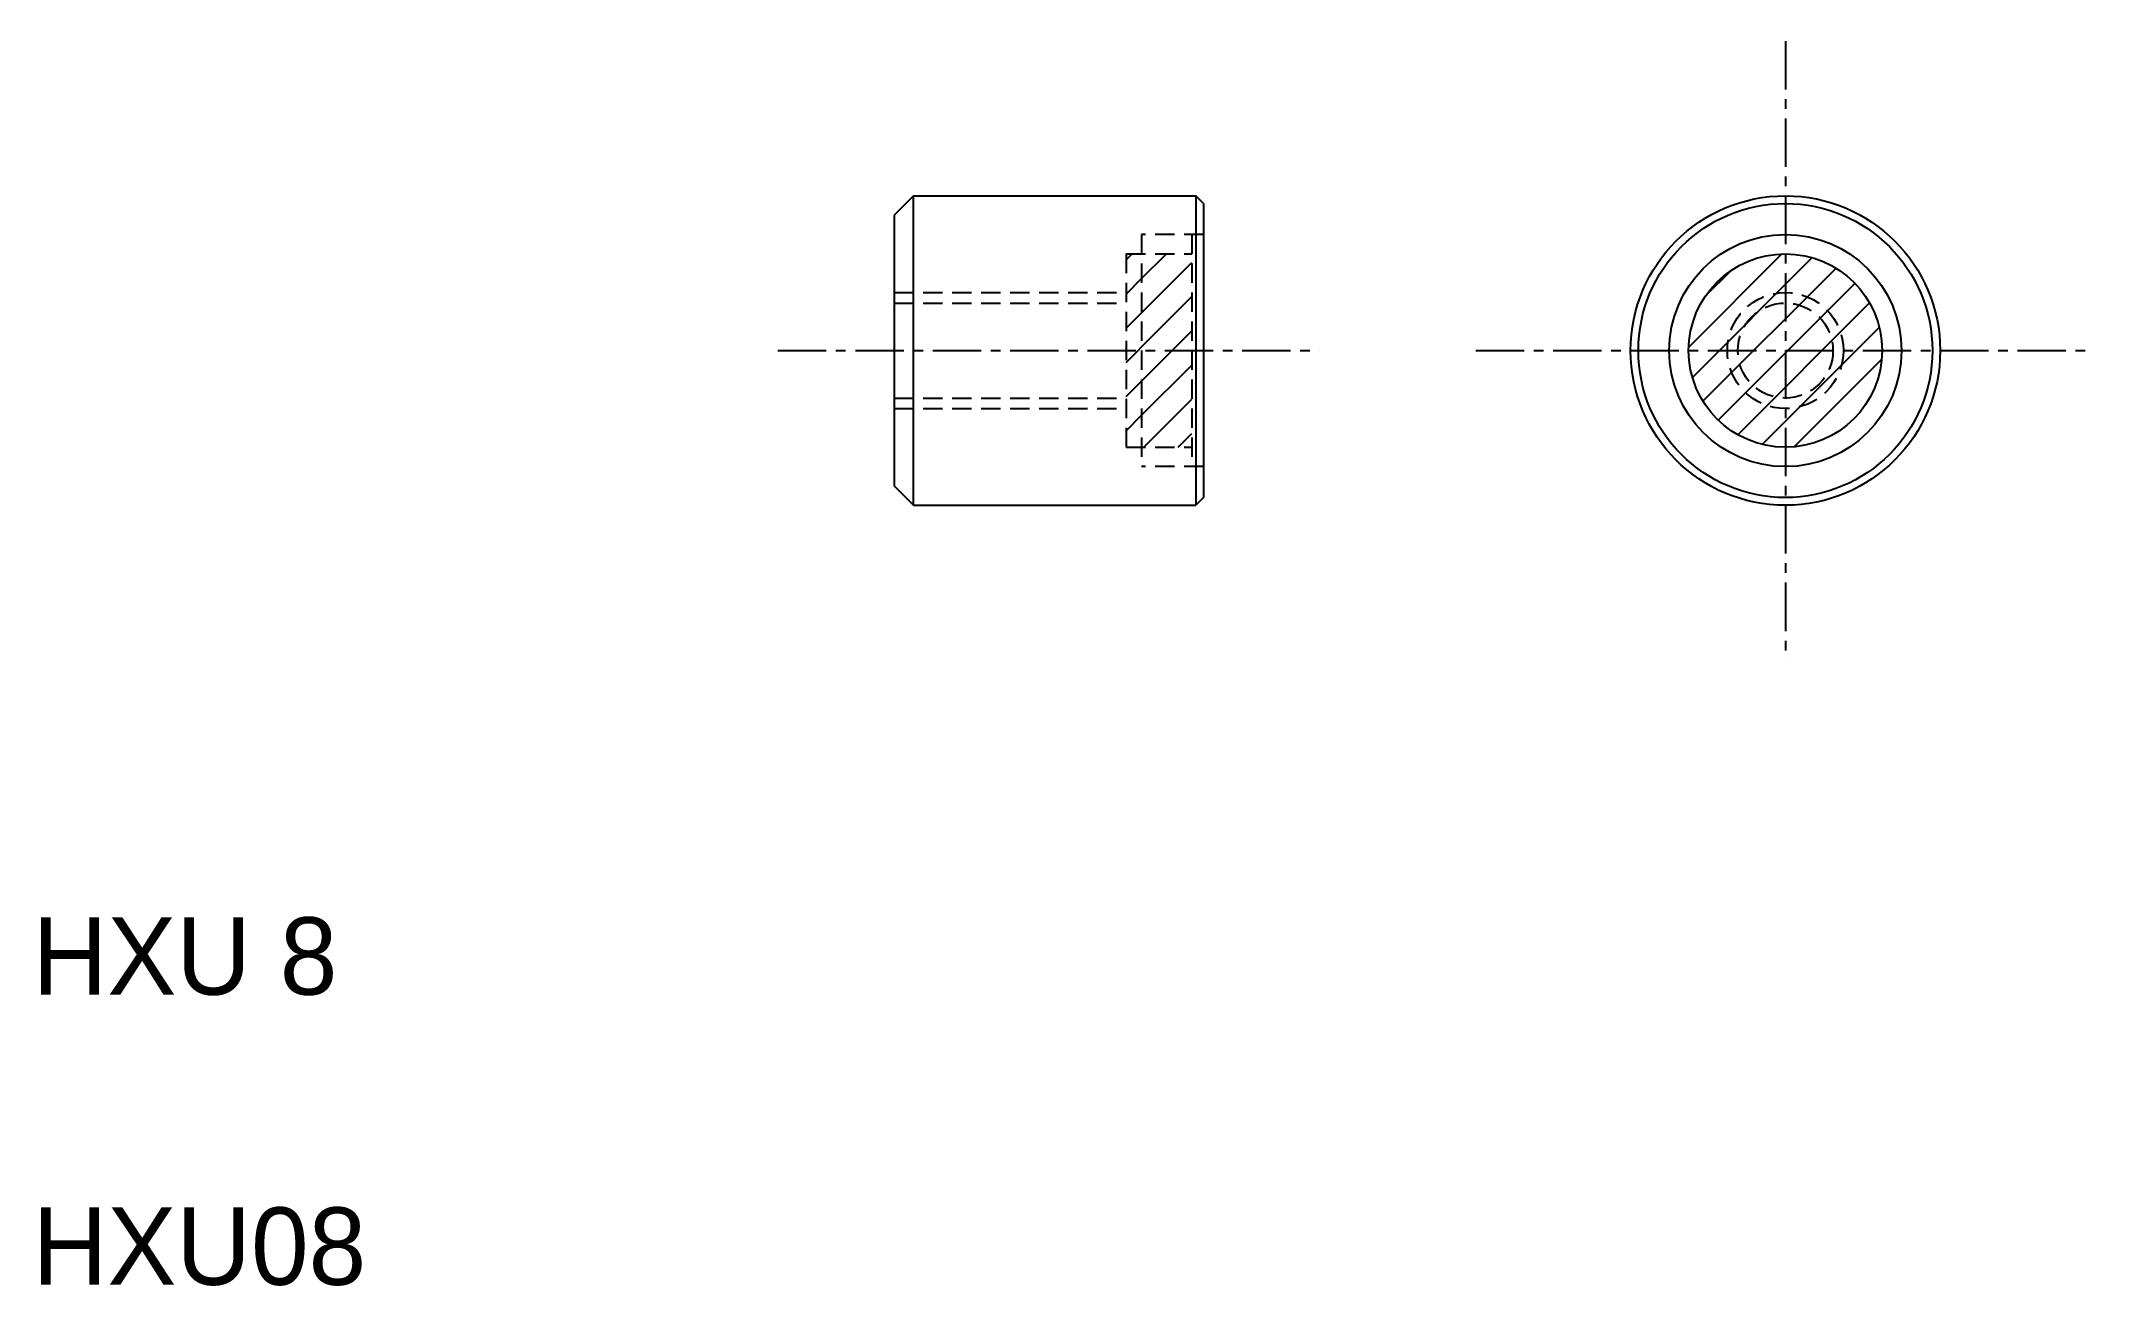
# Model space of a CAD drawing. Extents: x 5.2 to 58.3, y 5 to 37.2.
import ezdxf

# ---------------------------------------------------------------- set-up
doc = ezdxf.new("R2010")
doc.units = 0
doc.linetypes.add('CENTER', pattern=[2, 1.25, -0.25, 0.25, -0.25])
doc.linetypes.add('DASHED', pattern=[0.75, 0.5, -0.25])
doc.layers.get('0').update_dxf_attribs({"linetype": 'CONTINUOUS'})
doc.layers.add('CENTER', color=1, linetype='CENTER')

# ---------------------------------------------------------------- blocks, each defined once
blk = doc.blocks.new('*X12')
at = {"color": 0, "linetype": 'CONTINUOUS'}
for p, q in [((33.264, 31.496), (33.419, 31.651)), ((33.664, 31.012), (34.303, 31.651)), ((33.664, 30.128), (34.964, 31.428)), ((33.264, 30.612), (33.664, 31.012)), ((33.664, 29.244), (34.964, 30.544)), ((33.264, 29.728), (33.664, 30.128)), ((33.57, 29.151), (33.664, 29.244)), ((34.454, 29.151), (34.964, 29.661)), ((33.264, 28.844), (33.57, 29.151)), ((33.664, 28.361), (34.454, 29.151)), ((33.664, 27.477), (34.964, 28.777)), ((33.264, 27.961), (33.664, 28.361)), ((33.722, 26.651), (34.964, 27.893)), ((33.264, 27.077), (33.664, 27.477)), ((34.606, 26.651), (34.964, 27.009))]:
    blk.add_line(p, q, dxfattribs=at)
blk = doc.blocks.new('*X13')
at = {"color": 0, "linetype": 'CONTINUOUS'}
for p, q in [((47.803, 29.241), (50.211, 31.649)), ((47.9, 28.455), (50.997, 31.552)), ((48.171, 27.842), (51.61, 31.281)), ((48.232, 30.555), (48.897, 31.22)), ((48.565, 27.352), (52.1, 30.887)), ((49.071, 26.974), (52.478, 30.381)), ((49.704, 26.723), (52.729, 29.748)), ((50.526, 26.661), (52.791, 28.926))]:
    blk.add_line(p, q, dxfattribs=at)

msp = doc.modelspace()

# ---------------------------------------------------------------- linework, layer by layer
at = {"color": 7, "linetype": 'CONTINUOUS'}
for p, q in [((27.764, 33.151), (27.264, 32.651)), ((27.764, 25.151), (27.764, 33.151)), ((27.764, 33.151), (35.064, 33.151)), ((35.264, 32.951), (35.064, 33.151)), ((35.064, 33.151), (35.064, 25.151)), ((35.264, 32.951), (35.264, 25.351)), ((27.264, 32.651), (27.264, 25.651)), ((27.264, 25.651), (27.764, 25.151)), ((27.764, 25.151), (35.064, 25.151)), ((35.264, 25.351), (35.064, 25.151))]:
    msp.add_line(p, q, dxfattribs=at)
at = {"color": 3, "linetype": 'DASHED'}
for p, q in [((33.664, 32.151), (33.664, 26.151)), ((35.264, 32.151), (33.664, 32.151)), ((34.964, 32.151), (34.964, 26.151)), ((33.264, 31.651), (33.264, 26.651)), ((33.264, 31.651), (34.964, 31.651)), ((27.264, 30.651), (33.264, 30.651)), ((27.264, 30.38), (33.264, 30.38)), ((27.264, 27.921), (33.264, 27.921)), ((27.264, 27.651), (33.264, 27.651)), ((33.264, 26.651), (34.964, 26.651)), ((35.264, 26.151), (33.664, 26.151))]:
    msp.add_line(p, q, dxfattribs=at)
at = {"color": 7, "linetype": 'CONTINUOUS'}
for radius in [4, 3.8, 3, 2.5]:
    msp.add_circle((50.301, 29.151), radius, dxfattribs=at)
at = {"color": 3, "linetype": 'DASHED'}
for radius in [1.5, 1.23]:
    msp.add_circle((50.301, 29.151), radius, dxfattribs=at)
at = {"layer": 'CENTER', "color": 1, "linetype": 'CENTER'}
for p, q in [((50.301, 37.151), (50.301, 21.151)), ((24.264, 29.151), (38.264, 29.151)), ((42.301, 29.151), (58.301, 29.151))]:
    msp.add_line(p, q, dxfattribs=at)

# ---------------------------------------------------------------- block references
at = {"color": 3, "linetype": 'CONTINUOUS'}
for name in ['*X12', '*X13']:
    msp.add_blockref(name, (0, 0), dxfattribs=at)

# ---------------------------------------------------------------- texts
at = {"color": 7, "linetype": 'CONTINUOUS'}
for s, p in [('HXU 8', (5, 12.5)), ('HXU08', (5, 5))]:
    msp.add_text(s, height=2, dxfattribs=at).set_placement(p)

doc.saveas('drawing.dxf')
